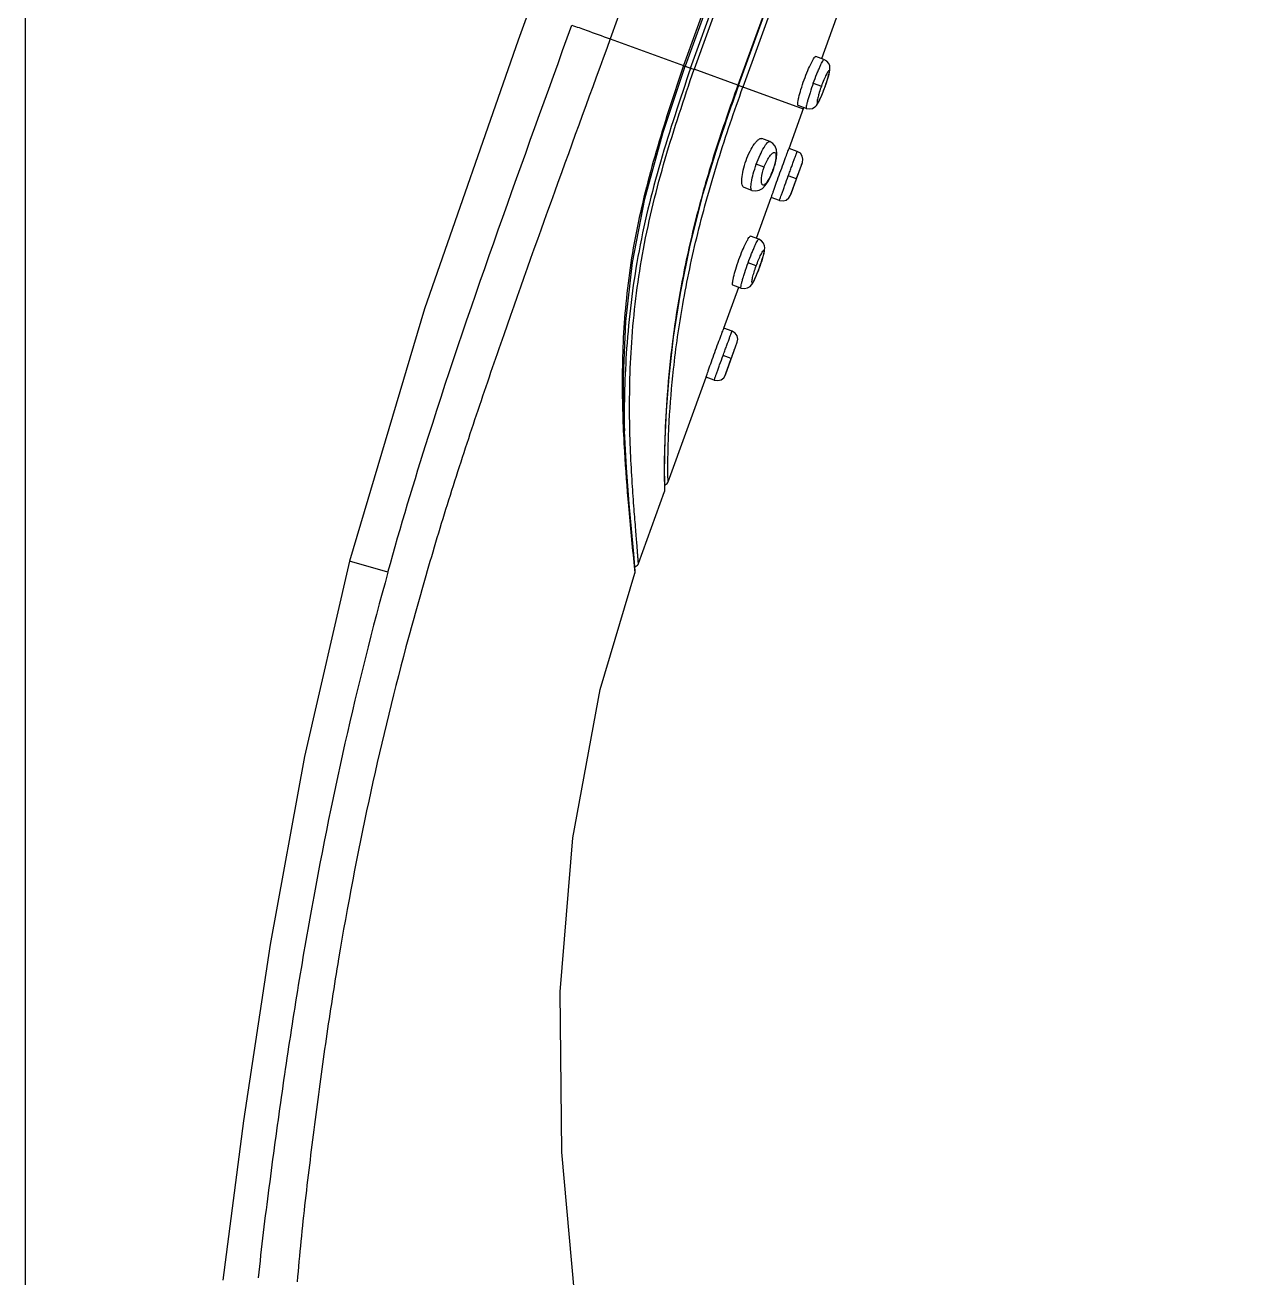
# Model space of a CAD drawing. Extents: x 300 to 2828, y 64 to 1916.
# Drawn here: x 982.7 to 1052.9, y 978.6 to 1050.7 of the extents above; entities that cross this region are included whole.
import ezdxf

# ---------------------------------------------------------------- set-up
doc = ezdxf.new("R2010")
doc.units = 0
doc.header["$LTSCALE"] = 10
doc.header["$MEASUREMENT"] = 0
doc.layers.get('0').update_dxf_attribs({"linetype": 'CONTINUOUS'})
doc.layers.add('DEF_LAYER_ASSEM_MEMBER', color=7, linetype='CONTINUOUS')

msp = doc.modelspace()

# ---------------------------------------------------------------- linework, layer by layer
msp.add_line((982.652, 1167.315), (982.652, 376.141))
at = {"layer": 'DEF_LAYER_ASSEM_MEMBER', "color": 9, "linetype": 'Continuous'}
for p, q in [((1020.951, 1048.226), (1050.716, 1130.226)), ((1046.476, 1119.813), (1020.544, 1048.373)), ((1049.896, 1118.571), (1023.964, 1047.132)), ((1016.329, 1049.903), (1020.544, 1048.373)), ((1020.638, 1048.339), (1020.951, 1048.226)), ((1023.669, 1047.239), (1021.151, 1048.153)), ((1028.013, 1047.353), (1028.48, 1047.183)), ((1027.443, 1045.869), (1023.709, 1047.225)), ((1028.677, 1047.112), (1028.675, 1047.113)), ((1025.185, 1042.528), (1024.734, 1042.692)), ((1025.69, 1042.345), (1025.703, 1042.34)), ((1027.043, 1041.854), (1026.573, 1042.024)), ((1024.727, 1036.843), (1024.26, 1037.013)), ((1024.922, 1036.773), (1024.923, 1036.772)), ((1023.29, 1031.514), (1022.82, 1031.684)), ((1003.538, 1019.229), (1001.324, 1019.846))]:
    msp.add_line(p, q, dxfattribs=at)
at = {"layer": 'DEF_LAYER_ASSEM_MEMBER', "color": 7, "linetype": 'Continuous'}
for p, q in [((1052.879, 1127.71), (1023.669, 1047.239)), ((1023.703, 1047.227), (1052.913, 1127.698)), ((1046.569, 1119.779), (1020.639, 1048.343)), ((1047.082, 1119.593), (1021.151, 1048.153)), ((1028.497, 1048.773), (1029.35, 1051.123)), ((1028.63, 1048.725), (1028.162, 1048.895)), ((1028.63, 1048.725), (1028.63, 1048.725)), ((1028.434, 1046.502), (1028.504, 1046.667)), ((1028.504, 1046.666), (1028.581, 1046.857)), ((1028.66, 1047.066), (1028.677, 1047.112)), ((1026.621, 1043.603), (1027.474, 1045.953)), ((1027.606, 1045.905), (1027.138, 1046.075)), ((1027.606, 1045.905), (1027.606, 1045.905)), ((1027.606, 1045.904), (1027.793, 1045.874)), ((1028.1, 1045.984), (1028.195, 1046.076)), ((1028.194, 1046.075), (1028.259, 1046.163)), ((1028.258, 1046.162), (1028.314, 1046.257)), ((1028.313, 1046.255), (1028.371, 1046.367)), ((1028.37, 1046.365), (1028.434, 1046.503)), ((1025.509, 1044.006), (1025.054, 1044.172)), ((1027.091, 1043.432), (1026.62, 1043.603)), ((1025.662, 1042.232), (1025.703, 1042.34)), ((1025.703, 1042.34), (1025.737, 1042.437)), ((1026.707, 1040.911), (1027.39, 1042.792)), ((1024.485, 1041.187), (1024.03, 1041.352)), ((1024.744, 1038.433), (1025.597, 1040.783)), ((1026.067, 1040.612), (1025.597, 1040.783)), ((1024.876, 1038.385), (1024.409, 1038.555)), ((1024.876, 1038.385), (1024.877, 1038.385)), ((1024.895, 1036.695), (1024.923, 1036.772)), ((1022.867, 1033.263), (1023.72, 1035.613)), ((1023.853, 1035.565), (1023.385, 1035.735)), ((1023.853, 1035.565), (1023.853, 1035.565)), ((1023.337, 1033.092), (1022.867, 1033.263)), ((1022.954, 1030.571), (1023.637, 1032.452)), ((1019.658, 1024.421), (1021.844, 1030.443)), ((1022.314, 1030.272), (1021.844, 1030.443)), ((1017.952, 1019.721), (1019.453, 1023.857)), ((1019.446, 1024.26), (1019.453, 1023.856)), ((1019.471, 1023.977), (1019.464, 1024.153)), ((1017.706, 1019.576), (1017.748, 1019.178)), ((1017.767, 1019.282), (1017.745, 1019.535)), ((1017.748, 1019.178), (1017.751, 1019.158))]:
    msp.add_line(p, q, dxfattribs=at)
for points in [[(1037.599, 1123.035), (1023.362, 1083.813), (1016.978, 1066.226), (1011.028, 1049.83), (1005.631, 1034.367), (1001.324, 1019.846)], [(1017.745, 1019.535), (1017.678, 1020.282), (1017.564, 1021.498), (1017.416, 1023.15), (1017.256, 1025.223), (1017.128, 1027.678), (1017.092, 1030.497), (1017.221, 1033.64), (1017.611, 1037.044), (1018.326, 1040.701), (1019.379, 1044.534), (1020.638, 1048.343)], [(1028.677, 1047.112), (1028.698, 1047.171), (1028.77, 1047.38), (1028.832, 1047.57), (1028.882, 1047.739), (1028.92, 1047.882), (1028.947, 1048.002), (1028.965, 1048.108), (1028.972, 1048.216), (1028.958, 1048.346), (1028.902, 1048.493), (1028.792, 1048.63), (1028.63, 1048.725)], [(1019.464, 1024.152), (1019.455, 1024.694), (1019.459, 1025.602), (1019.488, 1026.878), (1019.564, 1028.503), (1019.716, 1030.468), (1019.973, 1032.736), (1020.368, 1035.278), (1020.927, 1038.036), (1021.677, 1041.003), (1022.631, 1044.138), (1023.704, 1047.227)], [(1028.504, 1046.667), (1028.58, 1046.856), (1028.66, 1047.067)], [(1027.792, 1045.874), (1027.965, 1045.908), (1028.101, 1045.985)], [(1025.737, 1042.437), (1025.829, 1042.747), (1025.892, 1043.045), (1025.915, 1043.304), (1025.896, 1043.524), (1025.828, 1043.724), (1025.695, 1043.894), (1025.509, 1044.006)], [(1027.39, 1042.792), (1027.42, 1042.976), (1027.379, 1043.163), (1027.27, 1043.321), (1027.091, 1043.433)], [(1024.485, 1041.187), (1024.699, 1041.153), (1024.908, 1041.198), (1025.088, 1041.304), (1025.243, 1041.46), (1025.392, 1041.671), (1025.535, 1041.937), (1025.662, 1042.232)], [(1026.067, 1040.611), (1026.276, 1040.583), (1026.461, 1040.634), (1026.613, 1040.751), (1026.708, 1040.911)], [(1025.076, 1037.221), (1025.127, 1037.391), (1025.166, 1037.536), (1025.193, 1037.658), (1025.211, 1037.765), (1025.219, 1037.873), (1025.205, 1038.004), (1025.15, 1038.152), (1025.039, 1038.29), (1024.877, 1038.385)], [(1023.853, 1035.564), (1024.053, 1035.534), (1024.235, 1035.577), (1024.373, 1035.665), (1024.464, 1035.763), (1024.527, 1035.858), (1024.587, 1035.967), (1024.653, 1036.102), (1024.727, 1036.27), (1024.809, 1036.47), (1024.895, 1036.695)], [(1024.923, 1036.772), (1024.94, 1036.817), (1025.013, 1037.028), (1025.076, 1037.222)], [(1024.923, 1036.772), (1024.94, 1036.818), (1025.013, 1037.029)], [(1023.853, 1035.564), (1024.055, 1035.534), (1024.236, 1035.578)], [(1023.637, 1032.452), (1023.667, 1032.636), (1023.626, 1032.823), (1023.516, 1032.981), (1023.338, 1033.093)], [(1022.314, 1030.271), (1022.523, 1030.243), (1022.708, 1030.294), (1022.86, 1030.411), (1022.954, 1030.571)], [(1019.486, 1024.244), (1019.551, 1024.28), (1019.603, 1024.329), (1019.642, 1024.385), (1019.658, 1024.421)], [(1019.453, 1023.857), (1019.466, 1023.906), (1019.471, 1023.977)], [(1001.324, 1019.846), (998.733, 1008.624), (996.763, 997.801), (995.228, 987.666), (994.035, 978.491)], [(1017.745, 1019.534), (1017.795, 1019.55), (1017.849, 1019.584), (1017.893, 1019.625), (1017.928, 1019.672), (1017.952, 1019.721)], [(1017.75, 1019.158), (1017.765, 1019.221), (1017.767, 1019.282)], [(1017.51, 920.68), (1017.5, 932.65), (1017.274, 944.407), (1016.592, 955.561), (1015.559, 966.164), (1014.411, 976.247), (1013.552, 985.859), (1013.44, 995.084), (1014.182, 1003.942), (1015.758, 1012.48), (1017.751, 1019.159)]]:
    msp.add_lwpolyline(points, dxfattribs=at)
at = {"layer": 'DEF_LAYER_ASSEM_MEMBER', "color": 9, "linetype": 'Continuous'}
msp.add_arc((1097.577, 1019.232), 78.968, 161.96573, 162.84598, dxfattribs=at)
at = {"layer": 'DEF_LAYER_ASSEM_MEMBER', "color": 7, "linetype": 'Continuous'}
for centre, radius, start, end in [((1022.311, 1043.565), 3.593, 335.79929, 340.1513), ((1022.31, 1043.578), 3.598, 339.96394, 344.39119)]:
    msp.add_arc(centre, radius, start, end, dxfattribs=at)
at = {"layer": 'DEF_LAYER_ASSEM_MEMBER', "color": 9, "linetype": 'Continuous'}
for points, start_tangent, end_tangent in [([(1041.439, 1121.641), (1035.08, 1103.736), (1028.874, 1085.774), (1016.329, 1049.903)], (-0.341226, -0.939981), (-0.339727, -0.940524)), ([(1003.538, 1019.229), (1005.874, 1027.055), (1014.121, 1050.699)], (0.267722, 0.963496), (0.338673, 0.940904)), ([(1014.119, 1050.694), (1014.943, 1050.402), (1016.329, 1049.903)], (0.948549, -0.316632), (0.940165, -0.340719)), ([(1016.329, 1049.903), (1013.118, 1041.092), (1010.006, 1032.336), (1008.526, 1027.985), (1007.113, 1023.643), (1006.44, 1021.47), (1005.796, 1019.292), (1004.571, 1014.919), (1002.427, 1006.047), (1000.695, 996.973), (999.977, 992.367), (999.343, 987.73), (998.776, 983.073), (998.312, 978.401)], (-0.343117, -0.939293), (-0.079362, -0.996846)), ([(1020.544, 1048.373), (1020.584, 1048.36), (1020.615, 1048.35), (1020.633, 1048.344), (1020.639, 1048.343)], (0.949796, -0.312869), (0.049843, 0.998757)), ([(1020.951, 1048.226), (1021.006, 1048.206), (1021.151, 1048.153)], (0.940383, -0.340117), (0.938705, -0.344722)), ([(1028.013, 1047.353), (1028.221, 1047.889), (1028.321, 1048.128), (1028.412, 1048.337), (1028.491, 1048.507), (1028.555, 1048.631), (1028.601, 1048.704), (1028.63, 1048.725)], (0.343215, 0.939257), (0.938042, -0.346521)), ([(1028.675, 1047.113), (1028.8, 1047.477), (1028.851, 1047.643), (1028.892, 1047.789), (1028.921, 1047.91), (1028.937, 1048.001), (1028.927, 1048.085), (1028.863, 1048.028), (1028.814, 1047.949), (1028.755, 1047.838), (1028.69, 1047.701), (1028.62, 1047.542), (1028.48, 1047.183)], (0.340441, 0.940266), (-0.342608, -0.939479)), ([(1028.013, 1047.353), (1027.829, 1046.808), (1027.752, 1046.561), (1027.688, 1046.342), (1027.639, 1046.162), (1027.609, 1046.025), (1027.597, 1045.939), (1027.606, 1045.905)], (-0.338858, -0.940838), (0.938531, -0.345195)), ([(1023.709, 1047.225), (1022.488, 1043.679)], (-0.336912, -0.941536), (-0.309483, -0.950905)), ([(1023.669, 1047.239), (1023.694, 1047.23), (1023.701, 1047.228), (1023.704, 1047.227)], (0.942588, -0.333958), (0.331654, 0.943401)), ([(1028.48, 1047.183), (1028.358, 1046.818), (1028.309, 1046.652), (1028.271, 1046.504), (1028.245, 1046.382), (1028.232, 1046.29), (1028.244, 1046.205), (1028.306, 1046.263), (1028.352, 1046.343), (1028.408, 1046.454), (1028.47, 1046.593), (1028.537, 1046.753), (1028.675, 1047.113)], (-0.339795, -0.9405), (0.341946, 0.93972)), ([(1024.734, 1042.692), (1024.953, 1043.227), (1025.178, 1043.664), (1025.374, 1043.936), (1025.45, 1043.997), (1025.509, 1044.006)], (0.344405, 0.938821), (0.939911, -0.34142)), ([(1026.573, 1042.024), (1026.674, 1042.299), (1026.77, 1042.564), (1026.86, 1042.807), (1026.938, 1043.02), (1027.003, 1043.195), (1027.029, 1043.266), (1027.051, 1043.325), (1027.068, 1043.372), (1027.081, 1043.405), (1027.088, 1043.425), (1027.091, 1043.432)], (0.341514, 0.939877), (0.999097, 0.042488)), ([(1024.485, 1041.186), (1024.446, 1041.231), (1024.427, 1041.327), (1024.451, 1041.661), (1024.559, 1042.14), (1024.734, 1042.692)], (-0.940065, 0.340995), (0.337818, 0.941212)), ([(1026.067, 1040.612), (1026.077, 1040.639), (1026.105, 1040.72), (1026.152, 1040.85), (1026.214, 1041.026), (1026.291, 1041.24), (1026.378, 1041.484), (1026.573, 1042.024)], (0.135852, 0.990729), (0.340894, 0.940102)), ([(1024.26, 1037.013), (1024.465, 1037.55), (1024.564, 1037.79), (1024.655, 1037.999), (1024.734, 1038.168), (1024.8, 1038.291), (1024.848, 1038.365), (1024.876, 1038.385)], (0.342465, 0.939531), (0.939884, -0.341495)), ([(1023.853, 1035.565), (1023.844, 1035.599), (1023.854, 1035.686), (1023.883, 1035.822), (1023.931, 1036.003), (1023.995, 1036.222), (1024.073, 1036.469), (1024.26, 1037.013)], (-0.939962, 0.34128), (0.340102, 0.940389)), ([(1022.82, 1031.684), (1022.92, 1031.959), (1023.017, 1032.224), (1023.106, 1032.467), (1023.185, 1032.68), (1023.25, 1032.855), (1023.276, 1032.926), (1023.298, 1032.985), (1023.315, 1033.032), (1023.327, 1033.065), (1023.335, 1033.086), (1023.338, 1033.092)], (0.341514, 0.939877), (0.999097, 0.042491)), ([(1022.314, 1030.272), (1022.324, 1030.3), (1022.352, 1030.38), (1022.398, 1030.511), (1022.461, 1030.686), (1022.538, 1030.9), (1022.625, 1031.144), (1022.82, 1031.684)], (0.135852, 0.990729), (0.340894, 0.940102)), ([(1003.538, 1019.229), (1001.063, 1009.38), (999.034, 999.309), (998.171, 994.186), (997.393, 989.021), (996.687, 983.828), (996.074, 978.618)], (-0.268005, -0.963417), (-0.095734, -0.995407))]:
    msp.add_spline(points, degree=3, dxfattribs=dict(at, start_tangent=start_tangent, end_tangent=end_tangent))
at = {"layer": 'DEF_LAYER_ASSEM_MEMBER', "color": 7, "linetype": 'Continuous'}
for points, start_tangent, end_tangent in [([(1027.489, 1047.543), (1027.699, 1048.079), (1027.903, 1048.523), (1027.991, 1048.688), (1028.066, 1048.808), (1028.124, 1048.878), (1028.162, 1048.894)], (0.3412, 0.939991), (0.940923, -0.338621)), ([(1020.544, 1048.374), (1019.779, 1046.053), (1019.059, 1043.722), (1018.416, 1041.379), (1017.872, 1039.033), (1017.199, 1034.397), (1017.055, 1032.163), (1017.018, 1030.024), (1017.142, 1026.162), (1017.376, 1023.038), (1017.706, 1019.576)], (-0.315662, -0.948872), (0.105316, -0.994439)), ([(1020.951, 1048.226), (1019.219, 1042.816), (1017.922, 1037.375), (1017.272, 1032.094), (1017.14, 1027.35)], (-0.317968, -0.948101), (0.012648, -0.99992)), ([(1017.952, 1019.721), (1017.95, 1019.746), (1017.947, 1019.779), (1017.944, 1019.826), (1017.933, 1019.964), (1017.917, 1020.165), (1017.896, 1020.432), (1017.869, 1020.768), (1017.836, 1021.177), (1017.797, 1021.659), (1017.703, 1022.848), (1017.598, 1024.338), (1017.501, 1026.109), (1017.445, 1028.128), (1017.464, 1030.356), (1017.585, 1032.743), (1018.239, 1037.804), (1019.495, 1042.997), (1021.15, 1048.153)], (-0.364996, -0.931009), (0.318061, 0.94807)), ([(1027.138, 1046.074), (1027.12, 1046.112), (1027.12, 1046.202), (1027.14, 1046.342), (1027.178, 1046.526), (1027.306, 1046.997), (1027.489, 1047.543)], (-0.938865, 0.344286), (0.3412, 0.939991)), ([(1023.669, 1047.239), (1022.39, 1043.495), (1021.301, 1039.731), (1020.471, 1036.023), (1019.912, 1032.519), (1019.607, 1029.438), (1019.473, 1026.97), (1019.446, 1024.26)], (-0.33347, -0.942761), (0.014866, -0.999889)), ([(1019.658, 1024.421), (1019.649, 1024.745), (1019.646, 1025.189), (1019.652, 1025.853), (1019.674, 1026.754), (1019.724, 1027.901), (1019.973, 1030.902), (1020.502, 1034.617), (1021.367, 1038.713), (1022.543, 1042.928), (1023.964, 1047.132)], (-0.010259, 0.999947), (0.336417, 0.941713)), ([(1024.143, 1042.906), (1024.376, 1043.442), (1024.634, 1043.866), (1024.759, 1044.017), (1024.873, 1044.119), (1025.054, 1044.171)], (0.3412, 0.939991), (0.939796, -0.341737)), ([(1025.185, 1042.528), (1025.481, 1043.116), (1025.629, 1043.297), (1025.696, 1043.349), (1025.754, 1043.374), (1025.801, 1043.367), (1025.836, 1043.329), (1025.857, 1043.262), (1025.866, 1043.169), (1025.861, 1043.055), (1025.845, 1042.921), (1025.775, 1042.609)], (0.341987, 0.939705), (-0.268453, -0.963293)), ([(1026.097, 1042.197), (1026.294, 1042.736), (1026.465, 1043.192), (1026.531, 1043.367), (1026.58, 1043.496), (1026.61, 1043.576), (1026.621, 1043.603)], (0.3412, 0.939991), (-0.254847, -0.966981)), ([(1024.031, 1041.351), (1023.925, 1041.508), (1023.903, 1041.66), (1023.904, 1041.855), (1023.978, 1042.346), (1024.143, 1042.906)], (-0.940176, 0.340691), (0.3412, 0.939991)), ([(1025.588, 1042.092), (1025.441, 1041.807), (1025.368, 1041.694), (1025.298, 1041.603), (1025.232, 1041.536), (1025.172, 1041.497), (1025.121, 1041.489), (1025.08, 1041.514), (1025.051, 1041.571), (1025.034, 1041.654), (1025.029, 1041.761), (1025.035, 1041.887), (1025.185, 1042.528)], (-0.410428, -0.911893), (0.34065, 0.94019)), ([(1027.043, 1041.854), (1027.283, 1042.507), (1027.39, 1042.792)], (0.341261, 0.939968), (0.363757, 0.931494)), ([(1025.597, 1040.783), (1025.606, 1040.81), (1025.634, 1040.891), (1025.68, 1041.022), (1025.741, 1041.198), (1025.903, 1041.657), (1026.097, 1042.197)], (0.211086, 0.977467), (0.3412, 0.939991)), ([(1026.708, 1040.911), (1026.735, 1040.99), (1027.043, 1041.854)], (0.327278, 0.944928), (0.341111, 0.940023)), ([(1023.736, 1037.203), (1023.946, 1037.739), (1024.149, 1038.183), (1024.238, 1038.349), (1024.313, 1038.468), (1024.37, 1038.538), (1024.409, 1038.555)], (0.3412, 0.939991), (0.940919, -0.338633)), ([(1024.727, 1036.843), (1024.866, 1037.197), (1024.999, 1037.488), (1025.058, 1037.599), (1025.108, 1037.682), (1025.174, 1037.746), (1025.181, 1037.656), (1025.164, 1037.561), (1025.135, 1037.44), (1025.045, 1037.133), (1024.922, 1036.773)], (0.342106, 0.939661), (-0.340752, -0.940153)), ([(1023.385, 1035.735), (1023.366, 1035.772), (1023.367, 1035.862), (1023.386, 1036.002), (1023.425, 1036.186), (1023.553, 1036.657), (1023.736, 1037.203)], (-0.938869, 0.344275), (0.3412, 0.939991)), ([(1024.922, 1036.773), (1024.785, 1036.418), (1024.657, 1036.125), (1024.602, 1036.013), (1024.554, 1035.93), (1024.491, 1035.865), (1024.482, 1035.958), (1024.497, 1036.053), (1024.523, 1036.176), (1024.607, 1036.483), (1024.727, 1036.843)], (-0.341505, -0.93988), (0.340512, 0.94024)), ([(1022.344, 1031.857), (1022.541, 1032.396), (1022.712, 1032.852), (1022.777, 1033.027), (1022.827, 1033.156), (1022.857, 1033.236), (1022.867, 1033.263)], (0.3412, 0.939991), (-0.254847, -0.966981)), ([(1023.29, 1031.514), (1023.53, 1032.167), (1023.637, 1032.452)], (0.341261, 0.939968), (0.363757, 0.931494)), ([(1021.844, 1030.443), (1021.853, 1030.47), (1021.881, 1030.551), (1021.926, 1030.682), (1021.988, 1030.858), (1022.149, 1031.317), (1022.344, 1031.857)], (0.211086, 0.977468), (0.3412, 0.939991)), ([(1022.954, 1030.571), (1022.982, 1030.65), (1023.29, 1031.514)], (0.327278, 0.944928), (0.341111, 0.940023))]:
    msp.add_spline(points, degree=3, dxfattribs=dict(at, start_tangent=start_tangent, end_tangent=end_tangent))

doc.saveas('drawing.dxf')
